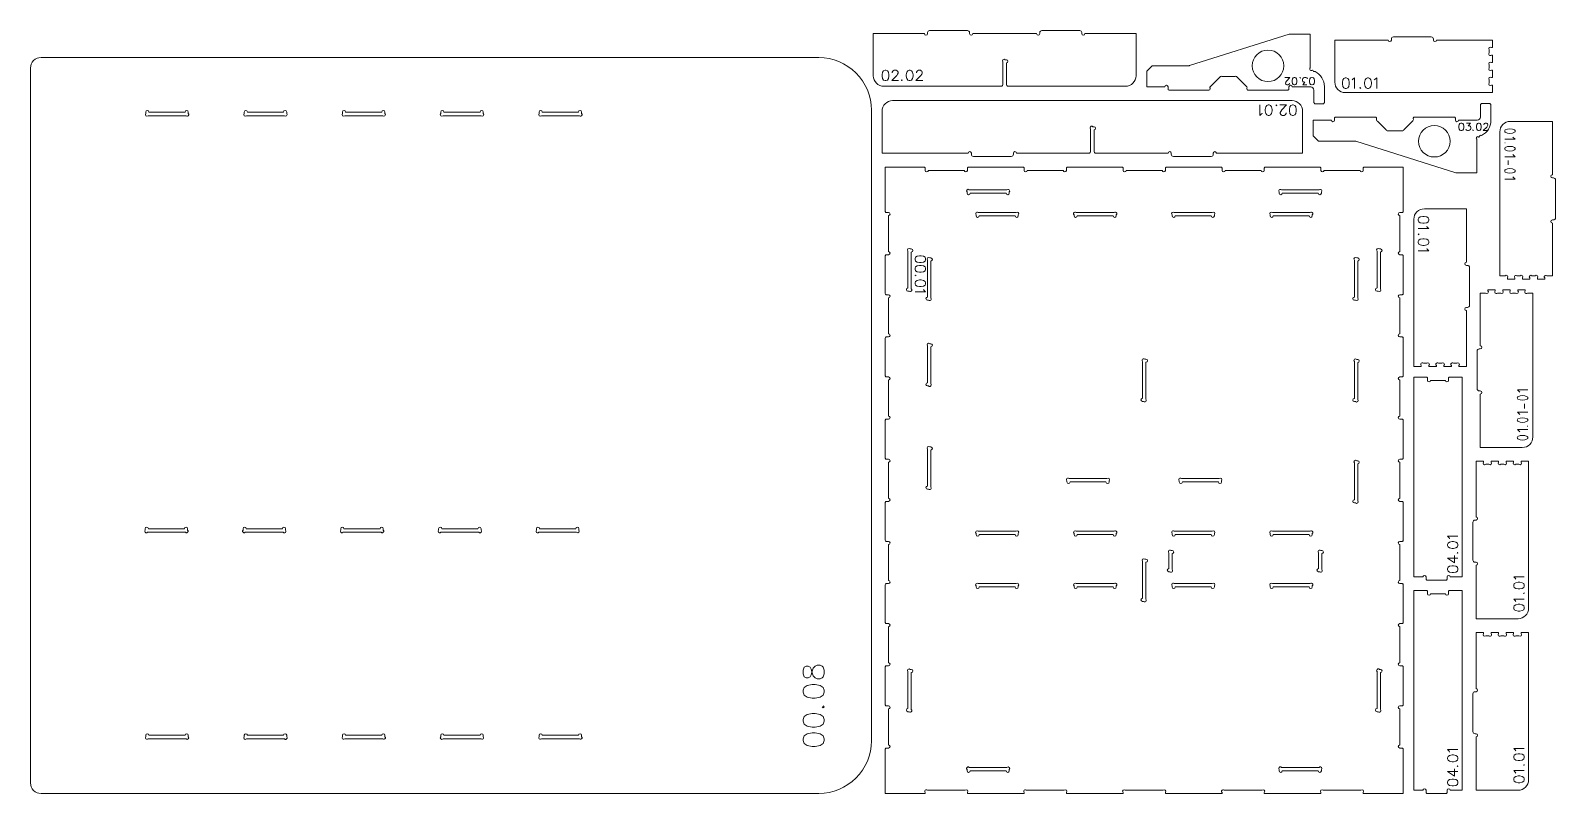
# Model space of a CAD drawing. Header units: millimetres. Extents: x 10 to 1461, y 10 to 736.
import ezdxf

# ---------------------------------------------------------------- set-up
doc = ezdxf.new("R2010")
doc.units = ezdxf.units.MM
doc.layers.add('cut', color=7, linetype='Continuous', lineweight=0)
doc.layers.add('mark', color=7, linetype='Continuous', lineweight=0)

msp = doc.modelspace()

# ---------------------------------------------------------------- linework, layer by layer
at = {"layer": 'cut'}
for points in [[(812, 732.9), (860.6, 732.9, 1), (863.6, 732.9), (863.6, 733.9, -0.414214), (865.6, 735.9), (901.6, 735.9, -0.414214), (903.6, 733.9), (903.6, 732.9, 1), (906.6, 732.9), (967.4, 732.9, 1), (970.4, 732.9), (970.4, 733.9, -0.414214), (972.4, 735.9), (1008.4, 735.9, -0.414214), (1010.4, 733.9), (1010.4, 732.9, 1), (1013.4, 732.9), (1062, 732.9), (1062, 692.9, -0.414214), (1052, 682.9), (940.6, 682.9, -0.414214), (938.6, 684.9), (938.6, 705.1, 1), (938.6, 708.1), (937.5, 708.1, 1), (935.4, 706), (935.4, 684.9, -0.414214), (933.4, 682.9), (822, 682.9, -0.414214), (812, 692.9)], [(1232.3, 696.9, -0.541812), (1230.2, 698.2, -0.008977), (1230.2, 698.3, 0.072271), (1230, 698.3), (1229.9, 698.3, -0.414214), (1227.7, 698.3, -0.198912), (1227.3, 699.4, -0.198912), (1227.7, 700.5), (1227.7, 732.3), (1207.7, 732.3), (1112.9, 702.5, -0.076379), (1112.4, 702.3, -0.076379), (1112, 702.3), (1077.2, 702.3), (1072.2, 697.3), (1072.2, 682.3), (1089.4, 682.3, -1), (1092.4, 682.3), (1092.4, 680.3, 0.414214), (1093.4, 679.3), (1131.4, 679.3, 0.414214), (1132.4, 680.3), (1132.4, 681.2, -0.098491), (1132.3, 681.8, -0.098491), (1132.4, 682.3, -0.198912), (1133.2, 683.1), (1141.6, 691.5, -0.198912), (1142.4, 692.3, -0.198912), (1143.6, 692.3), (1156.3, 692.3, -0.198912), (1157.5, 692.3, -0.198912), (1158.3, 691.5), (1166.7, 683.1, -0.198912), (1167.5, 682.3, -0.198912), (1167.5, 681.2), (1167.5, 680.3, 0.414214), (1168.5, 679.3), (1206.5, 679.3, 0.414214), (1207.5, 680.3), (1207.5, 682.3, -1), (1210.5, 682.3), (1228.2, 682.3, -0.414214), (1231.2, 679.3), (1231.2, 667.3), (1232.2, 666.3), (1240.2, 666.3), (1241.2, 667.3), (1241.2, 682.5, 0.285025)], [(1251.1, 726.8), (1301.9, 726.8, 1), (1304.9, 726.8), (1304.9, 727.8, -0.414214), (1306.9, 729.8), (1342.9, 729.8, -0.414214), (1344.9, 727.8), (1344.9, 726.8, 1), (1347.9, 726.8), (1401.1, 726.8), (1401.1, 719.7), (1400.1, 719.7, 1), (1398, 717.6), (1398, 714.6, 1), (1400.1, 712.5), (1401.1, 712.5), (1401.1, 705.4), (1400.1, 705.4, 1), (1398, 703.3), (1398, 700.3, 1), (1400.1, 698.2), (1401.1, 698.2), (1401.1, 691.1), (1400.1, 691.1, 1), (1398, 689), (1398, 686, 1), (1400.1, 683.9), (1401.1, 683.9), (1401.1, 676.8), (1261.1, 676.8, -0.414214), (1251.1, 686.8)], [(810.2, 360.2), (810.2, 60.2, -0.414214), (760.2, 10.2), (20.2, 10.2, -0.414214), (10.2, 20.2), (10.2, 700.2, -0.414214), (20.2, 710.2), (760.2, 710.2, -0.414214), (810.2, 660.2)], [(1220.4, 619.2), (1138.5, 619.2, 1), (1135.5, 619.2), (1135.5, 618.2, -0.414214), (1133.5, 616.2), (1097.5, 616.2, -0.414214), (1095.5, 618.2), (1095.5, 619.2, 1), (1092.5, 619.2), (1024, 619.2, -0.414214), (1022, 621.2), (1022, 641.4, 1), (1022, 644.4), (1020.9, 644.4, 1), (1018.8, 642.2), (1018.8, 621.2, -0.414214), (1016.8, 619.2), (948.3, 619.2, 1), (945.3, 619.2), (945.3, 618.2, -0.414214), (943.3, 616.2), (907.3, 616.2, -0.414214), (905.3, 618.2), (905.3, 619.2, 1), (902.3, 619.2), (820.4, 619.2), (820.4, 659.2, -0.414214), (830.4, 669.2), (1210.4, 669.2, -0.414214), (1220.4, 659.2)], [(158.2, 654.9, 1), (160.3, 657), (160.3, 658.3, 1), (157.3, 658.3), (122.9, 658.3, 1), (119.9, 658.3), (119.9, 657, 1), (122, 654.9)], [(251.7, 654.9, 1), (253.9, 657), (253.9, 658.3, 1), (250.9, 658.3), (216.5, 658.3, 1), (213.5, 658.3), (213.5, 657, 1), (215.6, 654.9)], [(345.3, 654.9, 1), (347.4, 657), (347.4, 658.3, 1), (344.4, 658.3), (310, 658.3, 1), (307, 658.3), (307, 657, 1), (309.1, 654.9)], [(438.8, 654.9, 1), (440.9, 657), (440.9, 658.3, 1), (437.9, 658.3), (403.5, 658.3, 1), (400.5, 658.3), (400.5, 657, 1), (402.7, 654.9)], [(532.4, 654.9, 1), (534.5, 657), (534.5, 658.3, 1), (531.5, 658.3), (497.1, 658.3, 1), (494.1, 658.3), (494.1, 657, 1), (496.2, 654.9)], [(1388.6, 634.7, -0.008977), (1388.6, 634.7, -0.541812), (1390.7, 636.1, 0.285025), (1399.6, 650.4), (1399.6, 665.6), (1398.6, 666.6), (1390.6, 666.6), (1389.6, 665.6), (1389.6, 653.6, -0.414214), (1386.6, 650.6), (1368.8, 650.6, -1), (1365.8, 650.6), (1365.8, 652.6, 0.414214), (1364.8, 653.6), (1326.8, 653.6, 0.414214), (1325.8, 652.6), (1325.8, 651.8, -0.198912), (1325.8, 650.6, -0.198912), (1325, 649.8), (1316.7, 641.4, -0.198912), (1315.8, 640.6, -0.198912), (1314.7, 640.6), (1301.9, 640.6, -0.198912), (1300.8, 640.6, -0.198912), (1300, 641.4), (1291.6, 649.8, -0.198912), (1290.8, 650.6, -0.098491), (1290.7, 651.2, -0.098491), (1290.8, 651.8), (1290.8, 652.6, 0.414214), (1289.8, 653.6), (1251.8, 653.6, 0.414214), (1250.8, 652.6), (1250.8, 650.6, -1), (1247.8, 650.6), (1230.5, 650.6), (1230.5, 635.6), (1235.5, 630.6), (1270.3, 630.6, -0.076379), (1270.8, 630.6, -0.076379), (1271.2, 630.5), (1366.1, 600.6), (1386.1, 600.6), (1386.1, 632.5, -0.198912), (1385.7, 633.6, -0.198912), (1386.1, 634.6, -0.414214), (1388.2, 634.6), (1388.3, 634.6, 0.072271)], [(1458.1, 649.5), (1458.1, 598.7, 1), (1458.1, 595.7), (1459.1, 595.7, -0.414214), (1461.1, 593.7), (1461.1, 557.7, -0.414214), (1459.1, 555.7), (1458.1, 555.7, 1), (1458.1, 552.7), (1458.1, 502.6), (1452.9, 502.6, 1), (1450.8, 500.5), (1450.8, 499.5), (1443.8, 499.5), (1443.8, 500.5, 1), (1441.7, 502.6), (1438.7, 502.6, 1), (1436.6, 500.5), (1436.6, 499.5), (1429.6, 499.5), (1429.6, 500.5, 1), (1427.4, 502.6), (1424.4, 502.6, 1), (1422.3, 500.5), (1422.3, 499.5), (1415.3, 499.5), (1415.3, 500.5, 1), (1413.2, 502.6), (1408.1, 502.6), (1408.1, 639.5, -0.414214), (1418.1, 649.5)], [(823.4, 606), (860.4, 606, -0.414214), (861.4, 605), (861.4, 602.9, 1), (864.4, 602.9), (898.6, 602.9, 1), (901.6, 602.9), (901.6, 605, -0.414214), (902.6, 606), (954.5, 606, -0.414214), (955.5, 605), (955.5, 602.9, 1), (958.5, 602.9), (992.7, 602.9, 1), (995.7, 602.9), (995.7, 605, -0.414214), (996.7, 606), (1048.7, 606, -0.414214), (1049.7, 605), (1049.7, 602.9, 1), (1052.7, 602.9), (1086.9, 602.9, 1), (1089.9, 602.9), (1089.9, 605, -0.414214), (1090.9, 606), (1142.8, 606, -0.414214), (1143.8, 605), (1143.8, 602.9, 1), (1146.8, 602.9), (1181, 602.9, 1), (1184, 602.9), (1184, 605, -0.414214), (1185, 606), (1236.9, 606, -0.414214), (1237.9, 605), (1237.9, 602.9, 1), (1240.9, 602.9), (1275.1, 602.9, 1), (1278.1, 602.9), (1278.1, 605, -0.414214), (1279.1, 606), (1316.1, 606), (1316.1, 563.8, -0.414214), (1315.1, 562.8), (1313, 562.8, 1), (1313, 559.8), (1313, 525.6, 1), (1313, 522.6), (1315.1, 522.6, -0.414214), (1316.1, 521.6), (1316.1, 485.6, -0.414214), (1315.1, 484.6), (1313, 484.6, 1), (1313, 481.6), (1313, 447.4, 1), (1313, 444.4), (1315.1, 444.4, -0.414214), (1316.1, 443.4), (1316.1, 407.4, -0.414214), (1315.1, 406.4), (1313, 406.4, 1), (1313, 403.4), (1313, 369.2, 1), (1313, 366.2), (1315.1, 366.2, -0.414214), (1316.1, 365.2), (1316.1, 329.2, -0.414214), (1315.1, 328.2), (1313, 328.2, 1), (1313, 325.2), (1313, 291, 1), (1313, 288), (1315.1, 288, -0.414214), (1316.1, 287), (1316.1, 251, -0.414214), (1315.1, 250), (1313, 250, 1), (1313, 247), (1313, 212.8, 1), (1313, 209.8), (1315.1, 209.8, -0.414214), (1316.1, 208.8), (1316.1, 172.8, -0.414214), (1315.1, 171.8), (1313, 171.8, 1), (1313, 168.8), (1313, 134.6, 1), (1313, 131.6), (1315.1, 131.6, -0.414214), (1316.1, 130.6), (1316.1, 94.6, -0.414214), (1315.1, 93.6), (1313, 93.6, 1), (1313, 90.6), (1313, 56.4, 1), (1313, 53.4), (1315.1, 53.4, -0.414214), (1316.1, 52.4), (1316.1, 10.2), (1278.1, 10.2), (1278.1, 11.2, 1), (1276, 13.3), (1240.1, 13.3, 1), (1237.9, 11.2), (1237.9, 10.2), (1184, 10.2), (1184, 11.2, 1), (1181.9, 13.3), (1145.9, 13.3, 1), (1143.8, 11.2), (1143.8, 10.2), (1089.9, 10.2), (1089.9, 11.2, 1), (1087.7, 13.3), (1051.8, 13.3, 1), (1049.7, 11.2), (1049.7, 10.2), (995.7, 10.2), (995.7, 11.2, 1), (993.6, 13.3), (957.6, 13.3, 1), (955.5, 11.2), (955.5, 10.2), (901.6, 10.2), (901.6, 11.2, 1), (899.4, 13.3), (863.5, 13.3, 1), (861.4, 11.2), (861.4, 10.2), (823.4, 10.2), (823.4, 52.4, -0.414214), (824.4, 53.4), (826.5, 53.4, 1), (826.5, 56.4), (826.5, 90.6, 1), (826.5, 93.6), (824.4, 93.6, -0.414214), (823.4, 94.6), (823.4, 130.6, -0.414214), (824.4, 131.6), (826.5, 131.6, 1), (826.5, 134.6), (826.5, 168.8, 1), (826.5, 171.8), (824.4, 171.8, -0.414214), (823.4, 172.8), (823.4, 208.8, -0.414214), (824.4, 209.8), (826.5, 209.8, 1), (826.5, 212.8), (826.5, 247, 1), (826.5, 250), (824.4, 250, -0.414214), (823.4, 251), (823.4, 287, -0.414214), (824.4, 288), (826.5, 288, 1), (826.5, 291), (826.5, 325.2, 1), (826.5, 328.2), (824.4, 328.2, -0.414214), (823.4, 329.2), (823.4, 365.2, -0.414214), (824.4, 366.2), (826.5, 366.2, 1), (826.5, 369.2), (826.5, 403.4, 1), (826.5, 406.4), (824.4, 406.4, -0.414214), (823.4, 407.4), (823.4, 443.4, -0.414214), (824.4, 444.4), (826.5, 444.4, 1), (826.5, 447.4), (826.5, 481.6, 1), (826.5, 484.6), (824.4, 484.6, -0.414214), (823.4, 485.6), (823.4, 521.6, -0.414214), (824.4, 522.6), (826.5, 522.6, 1), (826.5, 525.6), (826.5, 559.8, 1), (826.5, 562.8), (824.4, 562.8, -0.414214), (823.4, 563.8)], [(903.3, 584.4, 1), (901.2, 582.3), (901.2, 581.2, 1), (904.2, 581.2), (938.4, 581.2, 1), (941.4, 581.2), (941.4, 582.3, 1), (939.2, 584.4)], [(1200.3, 584.4, 1), (1198.1, 582.3), (1198.1, 581.2, 1), (1201.1, 581.2), (1235.3, 581.2, 1), (1238.3, 581.2), (1238.3, 582.3, 1), (1236.2, 584.4)], [(1376.3, 566.3), (1376.3, 515.5, 1), (1376.3, 512.5), (1377.3, 512.5, -0.414214), (1379.3, 510.5), (1379.3, 474.5, -0.414214), (1377.3, 472.5), (1376.3, 472.5, 1), (1376.3, 469.5), (1376.3, 416.3), (1369.2, 416.3), (1369.2, 417.3, 1), (1367.1, 419.4), (1364.1, 419.4, 1), (1362, 417.3), (1362, 416.3), (1354.9, 416.3), (1354.9, 417.3, 1), (1352.8, 419.4), (1349.8, 419.4, 1), (1347.7, 417.3), (1347.7, 416.3), (1340.6, 416.3), (1340.6, 417.3, 1), (1338.5, 419.4), (1335.5, 419.4, 1), (1333.4, 417.3), (1333.4, 416.3), (1326.3, 416.3), (1326.3, 556.3, -0.414214), (1336.3, 566.3)], [(911.9, 562.8, 1), (909.8, 560.7), (909.8, 559.6, 1), (912.8, 559.6), (947, 559.6, 1), (950, 559.6), (950, 560.7, 1), (947.8, 562.8)], [(1005.1, 562.8, 1), (1003, 560.7), (1003, 559.6, 1), (1006, 559.6), (1040.2, 559.6, 1), (1043.2, 559.6), (1043.2, 560.7, 1), (1041.1, 562.8)], [(1098.4, 562.8, 1), (1096.3, 560.7), (1096.3, 559.6, 1), (1099.3, 559.6), (1133.5, 559.6, 1), (1136.5, 559.6), (1136.5, 560.7, 1), (1134.4, 562.8)], [(1191.7, 562.8, 1), (1189.6, 560.7), (1189.6, 559.6, 1), (1192.6, 559.6), (1226.7, 559.6, 1), (1229.7, 559.6), (1229.7, 560.7, 1), (1227.6, 562.8)], [(847.1, 528.2, 1), (845, 526.1), (845, 491, 1), (845, 488), (846, 488, 1), (848.2, 490.1), (848.2, 525.2, 1), (848.2, 528.2)], [(1293.5, 528.2, 1), (1291.3, 526.1), (1291.3, 491, 1), (1291.3, 488), (1292.4, 488, 1), (1294.5, 490.1), (1294.5, 525.2, 1), (1294.5, 528.2)], [(865.7, 519.6, 1), (863.6, 517.5), (863.6, 482.4, 1), (863.6, 479.4), (864.6, 479.4, 1), (866.8, 481.5), (866.8, 516.6, 1), (866.8, 519.6)], [(1271.9, 519.6, 1), (1269.7, 517.5), (1269.7, 482.4, 1), (1269.7, 479.4), (1270.8, 479.4, 1), (1272.9, 481.5), (1272.9, 516.6, 1), (1272.9, 519.6)], [(1389.5, 339.3), (1389.5, 390.1, 1), (1389.5, 393.1), (1388.5, 393.1, -0.414214), (1386.5, 395.1), (1386.5, 431.1, -0.414214), (1388.5, 433.1), (1389.5, 433.1, 1), (1389.5, 436.1), (1389.5, 486.2), (1394.6, 486.2, 1), (1396.8, 488.3), (1396.8, 489.3), (1403.8, 489.3), (1403.8, 488.3, 1), (1405.9, 486.2), (1408.9, 486.2, 1), (1411, 488.3), (1411, 489.3), (1418, 489.3), (1418, 488.3, 1), (1420.1, 486.2), (1423.1, 486.2, 1), (1425.3, 488.3), (1425.3, 489.3), (1432.3, 489.3), (1432.3, 488.3, 1), (1434.4, 486.2), (1439.5, 486.2), (1439.5, 349.3, -0.414214), (1429.5, 339.3)], [(865.7, 438, 1), (863.6, 435.9), (863.6, 400.8, 1), (863.6, 397.8), (864.6, 397.8, 1), (866.8, 400), (866.8, 435, 1), (866.8, 438)], [(1070.3, 423.3, 1), (1068.2, 421.2), (1068.2, 386.1, 1), (1068.2, 383.1), (1069.2, 383.1, 1), (1071.4, 385.2), (1071.4, 420.3, 1), (1071.4, 423.3)], [(1271.9, 423.1, 1), (1269.7, 421), (1269.7, 385.9, 1), (1269.7, 382.9), (1270.8, 382.9, 1), (1272.9, 385), (1272.9, 420.1, 1), (1272.9, 423.1)], [(1372.3, 216.1), (1360.9, 216.1, 1), (1357.9, 216.1), (1357.9, 214.1, -0.414214), (1356.9, 213.1), (1338.9, 213.1, -0.414214), (1337.9, 214.1), (1337.9, 216.1, 1), (1334.9, 216.1), (1326.3, 216.1), (1326.3, 406.1), (1338.3, 406.1, -0.414214), (1339.3, 405.1), (1339.3, 403.1, 1), (1342.3, 403.1), (1356.3, 403.1, 1), (1359.3, 403.1), (1359.3, 405.1, -0.414214), (1360.3, 406.1), (1372.3, 406.1)], [(865.7, 339.8, 1), (863.6, 337.7), (863.6, 302.6, 1), (863.6, 299.6), (864.6, 299.6, 1), (866.8, 301.7), (866.8, 336.8, 1), (866.8, 339.8)], [(1271.9, 326.7, 1), (1269.7, 324.6), (1269.7, 289.5, 1), (1269.7, 286.5), (1270.8, 286.5, 1), (1272.9, 288.6), (1272.9, 323.7, 1), (1272.9, 326.7)], [(1385.5, 176.4), (1385.5, 227.2, 1), (1385.5, 230.2), (1384.5, 230.2, -0.414214), (1382.5, 232.2), (1382.5, 268.2, -0.414214), (1384.5, 270.2), (1385.5, 270.2, 1), (1385.5, 273.2), (1385.5, 326.4), (1392.6, 326.4), (1392.6, 325.4, 1), (1394.7, 323.3), (1397.7, 323.3, 1), (1399.8, 325.4), (1399.8, 326.4), (1406.9, 326.4), (1406.9, 325.4, 1), (1409, 323.3), (1412, 323.3, 1), (1414.1, 325.4), (1414.1, 326.4), (1421.2, 326.4), (1421.2, 325.4, 1), (1423.3, 323.3), (1426.3, 323.3, 1), (1428.4, 325.4), (1428.4, 326.4), (1435.5, 326.4), (1435.5, 186.4, -0.414214), (1425.5, 176.4)], [(998.3, 309.7, 1), (996.2, 307.6), (996.2, 306.5, 1), (999.2, 306.5), (1033.4, 306.5, 1), (1036.4, 306.5), (1036.4, 307.6, 1), (1034.3, 309.7)], [(1105.2, 309.7, 1), (1103.1, 307.6), (1103.1, 306.5, 1), (1106.1, 306.5), (1140.3, 306.5, 1), (1143.3, 306.5), (1143.3, 307.6, 1), (1141.2, 309.7)], [(157.6, 258.6, 1), (159.7, 260.7), (159.7, 262, 1), (156.7, 262), (122.3, 262, 1), (119.3, 262), (119.3, 260.7, 1), (121.4, 258.6)], [(250.6, 258.6, 1), (252.8, 260.7), (252.8, 262, 1), (249.8, 262), (215.4, 262, 1), (212.4, 262), (212.4, 260.7, 1), (214.5, 258.6)], [(343.7, 258.6, 1), (345.8, 260.7), (345.8, 262, 1), (342.8, 262), (308.4, 262, 1), (305.4, 262), (305.4, 260.7, 1), (307.5, 258.6)], [(436.8, 258.6, 1), (438.9, 260.7), (438.9, 262, 1), (435.9, 262), (401.5, 262, 1), (398.5, 262), (398.5, 260.7, 1), (400.6, 258.6)], [(529.8, 258.6, 1), (531.9, 260.7), (531.9, 262, 1), (528.9, 262), (494.5, 262, 1), (491.5, 262), (491.5, 260.7, 1), (493.7, 258.6)], [(911.9, 259.6, 1), (909.8, 257.5), (909.8, 256.4, 1), (912.8, 256.4), (947, 256.4, 1), (950, 256.4), (950, 257.5, 1), (947.8, 259.6)], [(1005.1, 259.6, 1), (1003, 257.5), (1003, 256.4, 1), (1006, 256.4), (1040.2, 256.4, 1), (1043.2, 256.4), (1043.2, 257.5, 1), (1041.1, 259.6)], [(1098.4, 259.6, 1), (1096.3, 257.5), (1096.3, 256.4, 1), (1099.3, 256.4), (1133.5, 256.4, 1), (1136.5, 256.4), (1136.5, 257.5, 1), (1134.4, 259.6)], [(1191.7, 259.6, 1), (1189.6, 257.5), (1189.6, 256.4, 1), (1192.6, 256.4), (1226.7, 256.4, 1), (1229.7, 256.4), (1229.7, 257.5, 1), (1227.6, 259.6)], [(1070.3, 233.1, 1), (1068.2, 231), (1068.2, 195.9, 1), (1068.2, 192.9), (1069.2, 192.9, 1), (1071.4, 195), (1071.4, 230.1, 1), (1071.4, 233.1)], [(1095.3, 241.3, 1), (1093.2, 239.2), (1093.2, 224.1, 1), (1093.2, 221.1), (1094.2, 221.1, 1), (1096.4, 223.2), (1096.4, 238.3, 1), (1096.4, 241.3)], [(1237.8, 241.3, 1), (1235.6, 239.2), (1235.6, 224.1, 1), (1235.6, 221.1), (1236.7, 221.1, 1), (1238.8, 223.2), (1238.8, 238.3, 1), (1238.8, 241.3)], [(911.9, 209.8, 1), (909.8, 207.7), (909.8, 206.6, 1), (912.8, 206.6), (947, 206.6, 1), (950, 206.6), (950, 207.7, 1), (947.8, 209.8)], [(1005.1, 209.8, 1), (1003, 207.7), (1003, 206.6, 1), (1006, 206.6), (1040.2, 206.6, 1), (1043.2, 206.6), (1043.2, 207.7, 1), (1041.1, 209.8)], [(1098.4, 209.8, 1), (1096.3, 207.7), (1096.3, 206.6, 1), (1099.3, 206.6), (1133.5, 206.6, 1), (1136.5, 206.6), (1136.5, 207.7, 1), (1134.4, 209.8)], [(1191.7, 209.8, 1), (1189.6, 207.7), (1189.6, 206.6, 1), (1192.6, 206.6), (1226.7, 206.6, 1), (1229.7, 206.6), (1229.7, 207.7, 1), (1227.6, 209.8)], [(1372.3, 13.2), (1360.9, 13.2, 1), (1357.9, 13.2), (1357.9, 11.2, -0.414214), (1356.9, 10.2), (1338.9, 10.2, -0.414214), (1337.9, 11.2), (1337.9, 13.2, 1), (1334.9, 13.2), (1326.3, 13.2), (1326.3, 203.2), (1338.3, 203.2, -0.414214), (1339.3, 202.2), (1339.3, 200.2, 1), (1342.3, 200.2), (1356.3, 200.2, 1), (1359.3, 200.2), (1359.3, 202.2, -0.414214), (1360.3, 203.2), (1372.3, 203.2)], [(1385.5, 13.2), (1385.5, 64, 1), (1385.5, 67), (1384.5, 67, -0.414214), (1382.5, 69), (1382.5, 105, -0.414214), (1384.5, 107), (1385.5, 107, 1), (1385.5, 110), (1385.5, 163.2), (1392.6, 163.2), (1392.6, 162.2, 1), (1394.7, 160.1), (1397.7, 160.1, 1), (1399.8, 162.2), (1399.8, 163.2), (1406.9, 163.2), (1406.9, 162.2, 1), (1409, 160.1), (1412, 160.1, 1), (1414.1, 162.2), (1414.1, 163.2), (1421.2, 163.2), (1421.2, 162.2, 1), (1423.3, 160.1), (1426.3, 160.1, 1), (1428.4, 162.2), (1428.4, 163.2), (1435.5, 163.2), (1435.5, 23.2, -0.414214), (1425.5, 13.2)], [(847.1, 128.2, 1), (845, 126.1), (845, 91, 1), (845, 88), (846, 88, 1), (848.2, 90.1), (848.2, 125.2, 1), (848.2, 128.2)], [(1293.5, 128.2, 1), (1291.3, 126.1), (1291.3, 91, 1), (1291.3, 88), (1292.4, 88, 1), (1294.5, 90.1), (1294.5, 125.2, 1), (1294.5, 128.2)], [(158.2, 62.1, 1), (160.3, 64.2), (160.3, 65.5, 1), (157.3, 65.5), (122.9, 65.5, 1), (119.9, 65.5), (119.9, 64.2, 1), (122, 62.1)], [(251.7, 62.1, 1), (253.9, 64.2), (253.9, 65.5, 1), (250.9, 65.5), (216.5, 65.5, 1), (213.5, 65.5), (213.5, 64.2, 1), (215.6, 62.1)], [(345.3, 62.1, 1), (347.4, 64.2), (347.4, 65.5, 1), (344.4, 65.5), (310, 65.5, 1), (307, 65.5), (307, 64.2, 1), (309.1, 62.1)], [(438.8, 62.1, 1), (440.9, 64.2), (440.9, 65.5, 1), (437.9, 65.5), (403.5, 65.5, 1), (400.5, 65.5), (400.5, 64.2, 1), (402.7, 62.1)], [(532.4, 62.1, 1), (534.5, 64.2), (534.5, 65.5, 1), (531.5, 65.5), (497.1, 65.5, 1), (494.1, 65.5), (494.1, 64.2, 1), (496.2, 62.1)], [(903.3, 35, 1), (901.2, 32.9), (901.2, 31.8, 1), (904.2, 31.8), (938.4, 31.8, 1), (941.4, 31.8), (941.4, 32.9, 1), (939.2, 35)], [(1200.3, 35, 1), (1198.1, 32.9), (1198.1, 31.8, 1), (1201.1, 31.8), (1235.3, 31.8, 1), (1238.3, 31.8), (1238.3, 32.9, 1), (1236.2, 35)]]:
    msp.add_lwpolyline(points, format="xyb", close=True, dxfattribs=at)
for centre in [(1187.5, 702.3), (1345.8, 630.6)]:
    msp.add_circle(centre, 15, dxfattribs=at)
at = {"layer": 'mark'}
for p, q in [((830.1, 696.3), (830.6, 697.3)), ((830.6, 697.3), (831, 697.7)), ((831, 697.7), (832, 698.2)), ((832, 698.2), (833.8, 698.2)), ((833.8, 698.2), (834.7, 697.7)), ((834.7, 697.7), (835.2, 697.3)), ((835.2, 697.3), (835.6, 696.3)), ((853.1, 696.3), (853.6, 697.3)), ((853.6, 697.3), (854, 697.7)), ((854, 697.7), (854.9, 698.2)), ((854.9, 698.2), (856.8, 698.2)), ((856.8, 698.2), (857.7, 697.7)), ((857.7, 697.7), (858.1, 697.3)), ((858.1, 697.3), (858.6, 696.3)), ((834.3, 693), (829.7, 688.2)), ((829.7, 688.2), (836.1, 688.2)), ((830.1, 695.8), (830.1, 696.3)), ((835.2, 694.4), (834.3, 693)), ((835.6, 695.4), (835.2, 694.4)), ((835.6, 696.3), (835.6, 695.4)), ((839.3, 689.2), (838.8, 688.7)), ((838.8, 688.7), (839.3, 688.2)), ((839.3, 688.2), (839.8, 688.7)), ((857.2, 693), (852.6, 688.2)), ((852.6, 688.2), (859.1, 688.2)), ((853.1, 695.8), (853.1, 696.3)), ((858.1, 694.4), (857.2, 693)), ((858.6, 695.4), (858.1, 694.4)), ((858.6, 696.3), (858.6, 695.4)), ((1208.4, 691.2), (1203.7, 691.2)), ((1204.1, 686.2), (1204.4, 686.8)), ((1204.1, 685.5), (1204.1, 686.2)), ((1204.4, 684.8), (1204.1, 685.5)), ((1204.4, 686.8), (1205.1, 687.8)), ((1204.7, 684.5), (1204.4, 684.8)), ((1205.4, 684.2), (1204.7, 684.5)), ((1205.1, 687.8), (1208.4, 691.2)), ((1206.7, 684.2), (1205.4, 684.2)), ((1207.4, 684.5), (1206.7, 684.2)), ((1207.7, 684.8), (1207.4, 684.5)), ((1208.1, 685.5), (1207.7, 684.8)), ((1208.1, 685.8), (1208.1, 685.5)), ((1218.1, 691.2), (1217.7, 690.8)), ((1218.4, 690.8), (1218.1, 691.2)), ((1218.1, 690.5), (1218.4, 690.8)), ((1220.4, 689.2), (1220.7, 690.2)), ((1220.4, 688.5), (1220.4, 689.2)), ((1220.7, 687.5), (1220.4, 688.5)), ((1220.7, 690.2), (1221.4, 690.8)), ((1221.1, 687.2), (1220.7, 687.5)), ((1220.7, 684.2), (1222.7, 686.8)), ((1224.4, 684.2), (1220.7, 684.2)), ((1221.7, 686.8), (1221.1, 687.2)), ((1221.4, 690.8), (1222.4, 691.2)), ((1222.7, 686.8), (1221.7, 686.8)), ((1222.4, 691.2), (1223.4, 691.2)), ((1223.4, 691.2), (1224.4, 690.8)), ((1224.4, 690.8), (1224.7, 690.5)), ((1224.7, 690.5), (1225.1, 689.8)), ((1267.5, 689), (1268.4, 689.5)), ((1268.4, 689.5), (1269.8, 690.9)), ((1269.8, 690.9), (1269.8, 680.9)), ((1288.7, 689), (1289.6, 689.5)), ((1289.6, 689.5), (1291, 690.9)), ((1291, 690.9), (1291, 680.9)), ((1275.3, 681.9), (1274.9, 681.4)), ((1274.9, 681.4), (1275.3, 680.9)), ((1275.3, 680.9), (1275.8, 681.4)), ((1179.9, 655.1), (1179.9, 665.1)), ((1181.3, 656.5), (1179.9, 655.1)), ((1182.2, 657), (1181.3, 656.5)), ((1195.5, 665.1), (1195.1, 664.6)), ((1196, 664.6), (1195.5, 665.1)), ((1195.5, 664.1), (1196, 664.6)), ((1205.2, 665.1), (1198.7, 665.1)), ((1199.2, 657.9), (1199.6, 658.9)), ((1199.2, 657), (1199.2, 657.9)), ((1199.6, 656), (1199.2, 657)), ((1199.6, 658.9), (1200.6, 660.3)), ((1200.1, 655.6), (1199.6, 656)), ((1201, 655.1), (1200.1, 655.6)), ((1200.6, 660.3), (1205.2, 665.1)), ((1202.9, 655.1), (1201, 655.1)), ((1203.8, 655.6), (1202.9, 655.1)), ((1204.2, 656), (1203.8, 655.6)), ((1204.7, 657), (1204.2, 656)), ((1204.7, 657.5), (1204.7, 657)), ((1376.1, 641.5), (1375.8, 642.1)), ((1376.4, 641.1), (1376.1, 641.5)), ((1376.4, 647.8), (1380.1, 647.8)), ((1377.4, 640.8), (1376.4, 641.1)), ((1378.4, 640.8), (1377.4, 640.8)), ((1380.1, 647.8), (1378.1, 645.1)), ((1378.1, 645.1), (1379.1, 645.1)), ((1379.4, 641.1), (1378.4, 640.8)), ((1379.1, 645.1), (1379.8, 644.8)), ((1380.1, 641.8), (1379.4, 641.1)), ((1379.8, 644.8), (1380.1, 644.5)), ((1380.1, 644.5), (1380.4, 643.5)), ((1380.4, 642.8), (1380.1, 641.8)), ((1380.4, 643.5), (1380.4, 642.8)), ((1382.8, 641.5), (1382.4, 641.1)), ((1382.4, 641.1), (1382.8, 640.8)), ((1382.8, 640.8), (1383.1, 641.1)), ((1395.8, 644.1), (1392.4, 640.8)), ((1392.4, 640.8), (1397.1, 640.8)), ((1392.8, 646.5), (1393.1, 647.1)), ((1392.8, 646.1), (1392.8, 646.5)), ((1393.1, 647.1), (1393.4, 647.5)), ((1393.4, 647.5), (1394.1, 647.8)), ((1394.1, 647.8), (1395.4, 647.8)), ((1395.4, 647.8), (1396.1, 647.5)), ((1396.4, 645.1), (1395.8, 644.1)), ((1396.1, 647.5), (1396.4, 647.1)), ((1396.4, 647.1), (1396.8, 646.5)), ((1396.8, 645.8), (1396.4, 645.1)), ((1396.8, 646.5), (1396.8, 645.8)), ((1412.8, 632.4), (1422.8, 632.4)), ((1412.8, 629.1), (1413.3, 629.1)), ((1422.8, 632.4), (1420.6, 634.6)), ((1412.8, 615.7), (1422.8, 615.7)), ((1416.1, 608), (1416.1, 612.4)), ((1422.8, 615.7), (1420.6, 618)), ((1420.6, 596.8), (1422.8, 594.6)), ((1422.8, 594.6), (1412.8, 594.6)), ((1340.4, 547.5), (1330.4, 547.5)), ((1330.9, 542.5), (1330.4, 542)), ((1330.4, 542), (1330.9, 541.6)), ((1331.4, 542), (1330.9, 542.5)), ((1338.5, 549.8), (1339, 548.9)), ((1339, 548.9), (1340.4, 547.5)), ((1340.4, 526.4), (1330.4, 526.4)), ((1338.5, 528.7), (1339, 527.8)), ((1339, 527.8), (1340.4, 526.4)), ((852.3, 503.3), (851.8, 502.8)), ((851.8, 502.8), (852.3, 502.4)), ((852.8, 502.8), (852.3, 503.3)), ((861.8, 487.2), (851.8, 487.2)), ((859.9, 489.5), (860.4, 488.6)), ((860.4, 488.6), (861.8, 487.2)), ((1427, 391.9), (1424.8, 394.2)), ((1424.8, 394.2), (1434.8, 394.2)), ((1431.5, 380.8), (1431.5, 376.4)), ((1434.8, 373), (1424.8, 373)), ((1424.8, 373), (1427, 370.8)), ((1434.8, 356.4), (1424.8, 356.4)), ((1424.8, 356.4), (1427, 354.2)), ((1434.8, 359.7), (1434.2, 359.7)), ((1359.8, 253.4), (1358.3, 254.8)), ((1358.3, 254.8), (1368.3, 254.8)), ((1360.3, 252.5), (1359.8, 253.4)), ((1368.3, 234.1), (1358.3, 234.1)), ((1358.3, 234.1), (1365, 229.5)), ((1365, 229.5), (1365, 236.4)), ((1367.4, 239.2), (1367.9, 238.7)), ((1368.3, 239.2), (1367.9, 239.7)), ((1367.9, 238.7), (1368.3, 239.2)), ((1422.8, 214.9), (1421.4, 216.2)), ((1421.4, 216.2), (1431.4, 216.2)), ((1423.3, 214), (1422.8, 214.9)), ((1422.8, 193.7), (1421.4, 195.1)), ((1421.4, 195.1), (1431.4, 195.1)), ((1423.3, 192.8), (1422.8, 193.7)), ((1430.5, 200.6), (1430.9, 200.2)), ((1431.4, 200.6), (1430.9, 201.1)), ((1430.9, 200.2), (1431.4, 200.6)), ((763.3, 92.6), (764.3, 91.7)), ((765.2, 92.6), (764.3, 93.6)), ((764.3, 91.7), (765.2, 92.6)), ((1359.8, 50.5), (1358.3, 51.9)), ((1358.3, 51.9), (1368.3, 51.9)), ((1360.3, 49.6), (1359.8, 50.5)), ((1422.8, 51.7), (1421.4, 53.1)), ((1421.4, 53.1), (1431.4, 53.1)), ((1423.3, 50.8), (1422.8, 51.7)), ((1368.3, 31.2), (1358.3, 31.2)), ((1358.3, 31.2), (1365, 26.6)), ((1365, 26.6), (1365, 33.5)), ((1367.4, 36.3), (1367.9, 35.8)), ((1368.3, 36.3), (1367.9, 36.7)), ((1367.9, 35.8), (1368.3, 36.3)), ((1422.8, 30.6), (1421.4, 31.9)), ((1421.4, 31.9), (1431.4, 31.9)), ((1423.3, 29.6), (1422.8, 30.6)), ((1430.5, 37.4), (1430.9, 37)), ((1431.4, 37.4), (1430.9, 37.9)), ((1430.9, 37), (1431.4, 37.4))]:
    msp.add_line(p, q, dxfattribs=at)
for points in [[(823.2, 698.2), (821.8, 697.7), (820.9, 696.3), (820.5, 693.9), (820.5, 692.5), (820.9, 690.1), (821.8, 688.7), (823.2, 688.2), (824.1, 688.2), (825.5, 688.7), (826.4, 690.1), (826.9, 692.5), (826.9, 693.9), (826.4, 696.3), (825.5, 697.7), (824.1, 698.2)], [(846.2, 698.2), (844.8, 697.7), (843.9, 696.3), (843.4, 693.9), (843.4, 692.5), (843.9, 690.1), (844.8, 688.7), (846.2, 688.2), (847.1, 688.2), (848.5, 688.7), (849.4, 690.1), (849.9, 692.5), (849.9, 693.9), (849.4, 696.3), (848.5, 697.7), (847.1, 698.2)], [(1213.1, 684.2), (1214.1, 684.5), (1214.7, 685.5), (1215.1, 687.2), (1215.1, 688.2), (1214.7, 689.8), (1214.1, 690.8), (1213.1, 691.2), (1212.4, 691.2), (1211.4, 690.8), (1210.7, 689.8), (1210.4, 688.2), (1210.4, 687.2), (1210.7, 685.5), (1211.4, 684.5), (1212.4, 684.2)], [(1229.7, 684.2), (1230.7, 684.5), (1231.4, 685.5), (1231.7, 687.2), (1231.7, 688.2), (1231.4, 689.8), (1230.7, 690.8), (1229.7, 691.2), (1229.1, 691.2), (1228.1, 690.8), (1227.4, 689.8), (1227.1, 688.2), (1227.1, 687.2), (1227.4, 685.5), (1228.1, 684.5), (1229.1, 684.2)], [(1261.1, 690.9), (1259.7, 690.4), (1258.8, 689), (1258.3, 686.6), (1258.3, 685.2), (1258.8, 682.8), (1259.7, 681.4), (1261.1, 680.9), (1262, 680.9), (1263.4, 681.4), (1264.3, 682.8), (1264.8, 685.2), (1264.8, 686.6), (1264.3, 689), (1263.4, 690.4), (1262, 690.9)], [(1282.2, 690.9), (1280.8, 690.4), (1279.9, 689), (1279.5, 686.6), (1279.5, 685.2), (1279.9, 682.8), (1280.8, 681.4), (1282.2, 680.9), (1283.1, 680.9), (1284.5, 681.4), (1285.4, 682.8), (1285.9, 685.2), (1285.9, 686.6), (1285.4, 689), (1284.5, 690.4), (1283.1, 690.9)], [(1188.6, 655.1), (1190, 655.6), (1190.9, 657), (1191.4, 659.4), (1191.4, 660.8), (1190.9, 663.2), (1190, 664.6), (1188.6, 665.1), (1187.7, 665.1), (1186.3, 664.6), (1185.4, 663.2), (1184.9, 660.8), (1184.9, 659.4), (1185.4, 657), (1186.3, 655.6), (1187.7, 655.1)], [(1211.6, 655.1), (1213, 655.6), (1213.9, 657), (1214.4, 659.4), (1214.4, 660.8), (1213.9, 663.2), (1213, 664.6), (1211.6, 665.1), (1210.7, 665.1), (1209.3, 664.6), (1208.4, 663.2), (1207.9, 660.8), (1207.9, 659.4), (1208.4, 657), (1209.3, 655.6), (1210.7, 655.1)], [(1371.1, 647.8), (1370.1, 647.5), (1369.4, 646.5), (1369.1, 644.8), (1369.1, 643.8), (1369.4, 642.1), (1370.1, 641.1), (1371.1, 640.8), (1371.8, 640.8), (1372.8, 641.1), (1373.4, 642.1), (1373.8, 643.8), (1373.8, 644.8), (1373.4, 646.5), (1372.8, 647.5), (1371.8, 647.8)], [(1387.8, 647.8), (1386.8, 647.5), (1386.1, 646.5), (1385.8, 644.8), (1385.8, 643.8), (1386.1, 642.1), (1386.8, 641.1), (1387.8, 640.8), (1388.4, 640.8), (1389.4, 641.1), (1390.1, 642.1), (1390.4, 643.8), (1390.4, 644.8), (1390.1, 646.5), (1389.4, 647.5), (1388.4, 647.8)], [(1340.4, 556.3), (1340, 557.6), (1338.5, 558.6), (1336.1, 559), (1334.7, 559), (1332.3, 558.6), (1330.9, 557.6), (1330.4, 556.3), (1330.4, 555.4), (1330.9, 554), (1332.3, 553.1), (1334.7, 552.6), (1336.1, 552.6), (1338.5, 553.1), (1340, 554), (1340.4, 555.4)], [(1340.4, 535.1), (1340, 536.5), (1338.5, 537.4), (1336.1, 537.9), (1334.7, 537.9), (1332.3, 537.4), (1330.9, 536.5), (1330.4, 535.1), (1330.4, 534.2), (1330.9, 532.8), (1332.3, 531.9), (1334.7, 531.5), (1336.1, 531.5), (1338.5, 531.9), (1340, 532.8), (1340.4, 534.2)], [(861.8, 518.9), (861.4, 520.3), (859.9, 521.2), (857.5, 521.7), (856.1, 521.7), (853.7, 521.2), (852.3, 520.3), (851.8, 518.9), (851.8, 518), (852.3, 516.6), (853.7, 515.7), (856.1, 515.2), (857.5, 515.2), (859.9, 515.7), (861.4, 516.6), (861.8, 518)], [(861.8, 509.7), (861.4, 511.1), (859.9, 512), (857.5, 512.5), (856.1, 512.5), (853.7, 512), (852.3, 511.1), (851.8, 509.7), (851.8, 508.8), (852.3, 507.4), (853.7, 506.5), (856.1, 506.1), (857.5, 506.1), (859.9, 506.5), (861.4, 507.4), (861.8, 508.8)], [(861.8, 495.9), (861.4, 497.3), (859.9, 498.2), (857.5, 498.7), (856.1, 498.7), (853.7, 498.2), (852.3, 497.3), (851.8, 495.9), (851.8, 495), (852.3, 493.7), (853.7, 492.7), (856.1, 492.3), (857.5, 492.3), (859.9, 492.7), (861.4, 493.7), (861.8, 495)], [(1358.3, 246.1), (1358.8, 244.7), (1360.3, 243.8), (1362.6, 243.3), (1364.1, 243.3), (1366.4, 243.8), (1367.9, 244.7), (1368.3, 246.1), (1368.3, 247), (1367.9, 248.4), (1366.4, 249.3), (1364.1, 249.8), (1362.6, 249.8), (1360.3, 249.3), (1358.8, 248.4), (1358.3, 247)], [(1358.3, 223.1), (1358.8, 221.7), (1360.3, 220.8), (1362.6, 220.4), (1364.1, 220.4), (1366.4, 220.8), (1367.9, 221.7), (1368.3, 223.1), (1368.3, 224), (1367.9, 225.4), (1366.4, 226.3), (1364.1, 226.8), (1362.6, 226.8), (1360.3, 226.3), (1358.8, 225.4), (1358.3, 224)], [(1421.4, 207.5), (1421.9, 206.1), (1423.3, 205.2), (1425.7, 204.8), (1427.1, 204.8), (1429.5, 205.2), (1430.9, 206.1), (1431.4, 207.5), (1431.4, 208.4), (1430.9, 209.8), (1429.5, 210.7), (1427.1, 211.2), (1425.7, 211.2), (1423.3, 210.7), (1421.9, 209.8), (1421.4, 208.4)], [(1421.4, 186.4), (1421.9, 185), (1423.3, 184.1), (1425.7, 183.6), (1427.1, 183.6), (1429.5, 184.1), (1430.9, 185), (1431.4, 186.4), (1431.4, 187.3), (1430.9, 188.7), (1429.5, 189.6), (1427.1, 190.1), (1425.7, 190.1), (1423.3, 189.6), (1421.9, 188.7), (1421.4, 187.3)], [(745.2, 123.9), (746.2, 121.1), (748.1, 120.2), (750, 120.2), (751.9, 121.1), (752.8, 123), (753.8, 126.6), (754.7, 129.4), (756.6, 131.2), (758.5, 132.2), (761.4, 132.2), (763.3, 131.2), (764.3, 130.3), (765.2, 127.6), (765.2, 123.9), (764.3, 121.1), (763.3, 120.2), (761.4, 119.3), (758.5, 119.3), (756.6, 120.2), (754.7, 122.1), (753.8, 124.8), (752.8, 128.5), (751.9, 130.3), (750, 131.2), (748.1, 131.2), (746.2, 130.3), (745.2, 127.6)], [(745.2, 106.4), (746.2, 103.7), (749, 101.8), (753.8, 100.9), (756.6, 100.9), (761.4, 101.8), (764.3, 103.7), (765.2, 106.4), (765.2, 108.3), (764.3, 111), (761.4, 112.9), (756.6, 113.8), (753.8, 113.8), (749, 112.9), (746.2, 111), (745.2, 108.3)], [(745.2, 78.9), (746.2, 76.1), (749, 74.3), (753.8, 73.3), (756.6, 73.3), (761.4, 74.3), (764.3, 76.1), (765.2, 78.9), (765.2, 80.7), (764.3, 83.5), (761.4, 85.3), (756.6, 86.2), (753.8, 86.2), (749, 85.3), (746.2, 83.5), (745.2, 80.7)], [(745.2, 60.5), (746.2, 57.7), (749, 55.9), (753.8, 55), (756.6, 55), (761.4, 55.9), (764.3, 57.7), (765.2, 60.5), (765.2, 62.3), (764.3, 65.1), (761.4, 66.9), (756.6, 67.8), (753.8, 67.8), (749, 66.9), (746.2, 65.1), (745.2, 62.3)], [(1358.3, 43.2), (1358.8, 41.8), (1360.3, 40.9), (1362.6, 40.4), (1364.1, 40.4), (1366.4, 40.9), (1367.9, 41.8), (1368.3, 43.2), (1368.3, 44.1), (1367.9, 45.5), (1366.4, 46.4), (1364.1, 46.8), (1362.6, 46.8), (1360.3, 46.4), (1358.8, 45.5), (1358.3, 44.1)], [(1421.4, 44.3), (1421.9, 43), (1423.3, 42), (1425.7, 41.6), (1427.1, 41.6), (1429.5, 42), (1430.9, 43), (1431.4, 44.3), (1431.4, 45.3), (1430.9, 46.6), (1429.5, 47.6), (1427.1, 48), (1425.7, 48), (1423.3, 47.6), (1421.9, 46.6), (1421.4, 45.3)], [(1358.3, 20.2), (1358.8, 18.8), (1360.3, 17.9), (1362.6, 17.4), (1364.1, 17.4), (1366.4, 17.9), (1367.9, 18.8), (1368.3, 20.2), (1368.3, 21.1), (1367.9, 22.5), (1366.4, 23.4), (1364.1, 23.9), (1362.6, 23.9), (1360.3, 23.4), (1358.8, 22.5), (1358.3, 21.1)], [(1421.4, 23.2), (1421.9, 21.8), (1423.3, 20.9), (1425.7, 20.4), (1427.1, 20.4), (1429.5, 20.9), (1430.9, 21.8), (1431.4, 23.2), (1431.4, 24.1), (1430.9, 25.5), (1429.5, 26.4), (1427.1, 26.9), (1425.7, 26.9), (1423.3, 26.4), (1421.9, 25.5), (1421.4, 24.1)]]:
    msp.add_lwpolyline(points, close=True, dxfattribs=at)
for points in [[(1413.3, 639.1, 0.25), (1422.2, 639.1, 0.5), (1422.2, 641.3, 0.25), (1413.3, 641.3, 0.5)], [(1413.3, 622.4, 0.25), (1422.2, 622.4, 0.5), (1422.2, 624.6, 0.25), (1413.3, 624.6, 0.5)], [(1413.3, 601.3, 0.25), (1422.2, 601.3, 0.5), (1422.2, 603.5, 0.25), (1413.3, 603.5, 0.5)], [(1434.2, 387.5, 0.25), (1425.3, 387.5, 0.5), (1425.3, 385.3, 0.25), (1434.2, 385.3, 0.5)], [(1434.2, 366.4, 0.25), (1425.3, 366.4, 0.5), (1425.3, 364.2, 0.25), (1434.2, 364.2, 0.5)], [(1434.2, 349.7, 0.25), (1425.3, 349.7, 0.5), (1425.3, 347.5, 0.25), (1434.2, 347.5, 0.5)]]:
    msp.add_lwpolyline(points, format="xyb", close=True, dxfattribs=at)

doc.saveas('drawing.dxf')
